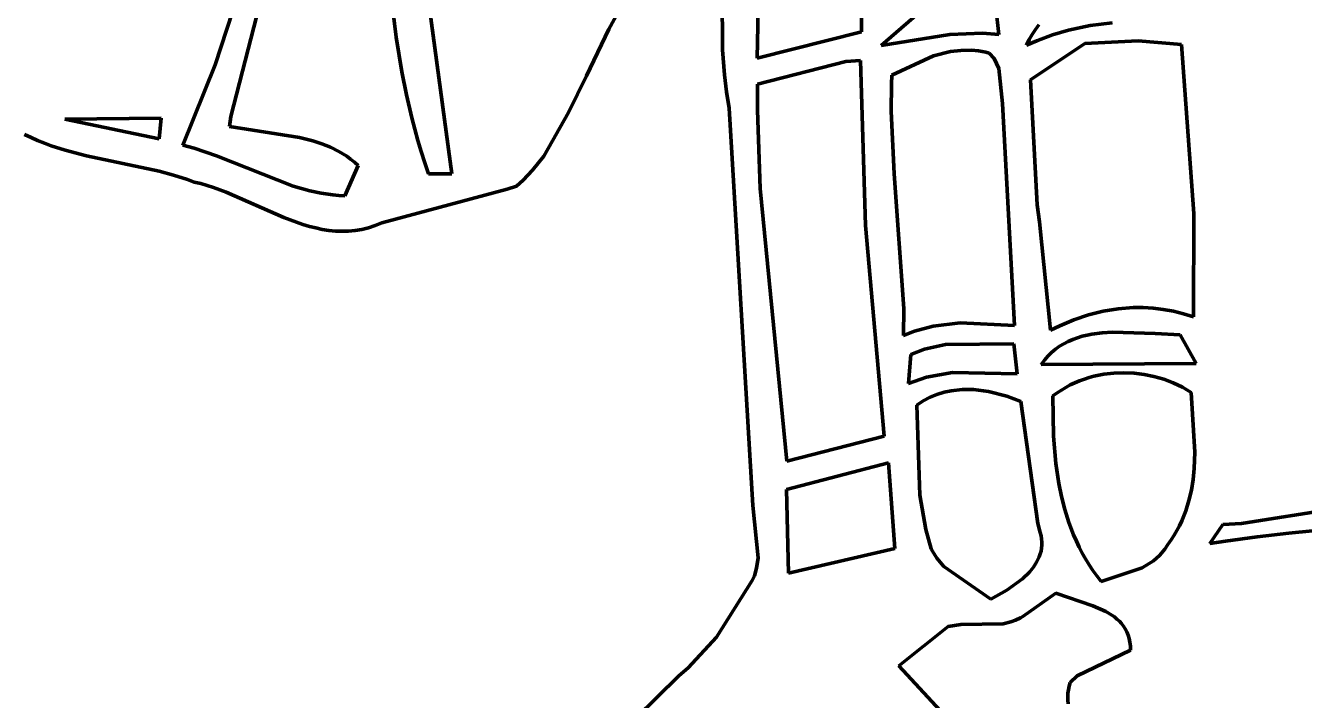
# Model space of a CAD drawing. Header units: millimetres. Extents: x 0 to 12.5, y 0 to 14.6.
# Drawn here: x 3.325 to 5.215, y 7.299 to 8.296 of the extents above; entities that cross this region are included whole.
import ezdxf

# ---------------------------------------------------------------- set-up
doc = ezdxf.new("R2010")
doc.units = ezdxf.units.MM
doc.layers.add('color#131313ff', color=7, linetype='CONTINUOUS', lineweight=100)
doc.layers.add('color#fcfcfcff', color=7, linetype='CONTINUOUS', lineweight=100)

msp = doc.modelspace()

# ---------------------------------------------------------------- linework, layer by layer
at = {"layer": 'color#131313ff'}
for p, q in [((3.6936, 8.5086), (3.6051, 8.2384)), ((4.3547, 8.2603), (4.3534, 8.4587)), ((4.5601, 8.2868), (4.5598, 8.3971)), ((3.6282, 8.1617), (3.6771, 8.3517)), ((4.2238, 8.3578), (4.1868, 8.2909)), ((4.4083, 8.357), (4.4059, 8.2481)), ((3.8644, 8.3478), (3.8729, 8.2791)), ((3.9549, 8.0773), (3.9183, 8.3491)), ((4.6594, 8.3272), (4.5894, 8.2668)), ((4.7632, 8.2829), (4.7587, 8.3227)), ((4.8221, 8.2972), (4.817, 8.2905)), ((4.866, 8.2894), (4.8979, 8.2963)), ((4.8979, 8.2963), (4.9303, 8.3005)), ((3.8729, 8.2791), (3.8813, 8.2279)), ((4.1868, 8.2909), (4.1541, 8.2218)), ((4.4059, 8.2481), (4.5601, 8.2868)), ((4.5894, 8.2668), (4.6907, 8.2832)), ((4.6907, 8.2832), (4.7388, 8.2852)), ((4.7388, 8.2852), (4.7632, 8.2829)), ((4.8078, 8.2756), (4.8038, 8.2672)), ((4.8122, 8.2833), (4.8078, 8.2756)), ((4.817, 8.2905), (4.8122, 8.2833)), ((4.8191, 8.2739), (4.8424, 8.2825)), ((4.8424, 8.2825), (4.866, 8.2894)), ((4.3577, 8.2233), (4.3547, 8.2603)), ((4.6917, 8.2579), (4.6666, 8.2516)), ((4.7071, 8.2597), (4.6917, 8.2579)), ((4.7227, 8.2598), (4.7071, 8.2597)), ((4.7331, 8.2589), (4.7227, 8.2598)), ((4.7437, 8.257), (4.7331, 8.2589)), ((4.7489, 8.2557), (4.7437, 8.257)), ((4.8038, 8.2672), (4.8191, 8.2739)), ((4.8902, 8.2698), (4.8099, 8.2161)), ((4.969, 8.2735), (4.8902, 8.2698)), ((5.0331, 8.2681), (4.969, 8.2735)), ((5.051, 8.0187), (5.0331, 8.2681)), ((3.6051, 8.2384), (3.5575, 8.1198)), ((4.537, 8.2432), (4.4065, 8.2097)), ((4.5587, 8.2447), (4.537, 8.2432)), ((4.5662, 8.0008), (4.5587, 8.2447)), ((4.6666, 8.2516), (4.6048, 8.2232)), ((4.7562, 8.2474), (4.7489, 8.2557)), ((4.763, 8.2329), (4.7562, 8.2474)), ((3.8813, 8.2279), (3.8881, 8.1939)), ((4.1541, 8.2218), (4.1275, 8.1676)), ((4.3607, 8.1986), (4.3577, 8.2233)), ((4.6048, 8.2232), (4.6043, 8.2099)), ((4.7684, 8.1811), (4.763, 8.2329)), ((4.4065, 8.2097), (4.4066, 8.1711)), ((4.6043, 8.2099), (4.6039, 8.17)), ((4.8099, 8.2161), (4.8196, 8.0316)), ((3.8881, 8.1939), (3.8958, 8.1602)), ((4.3647, 8.174), (4.3607, 8.1986)), ((4.786, 7.8529), (4.7684, 8.1811)), ((4.1275, 8.1676), (4.0907, 8.1034)), ((4.3995, 7.5872), (4.3647, 8.174)), ((4.4066, 8.1711), (4.4106, 8.0555)), ((4.6039, 8.17), (4.6085, 8.0772)), ((3.5253, 8.1593), (3.3834, 8.1579)), ((3.3834, 8.1579), (3.5225, 8.1287)), ((3.5225, 8.1287), (3.5253, 8.1593)), ((3.6266, 8.1472), (3.6282, 8.1617)), ((3.7297, 8.1308), (3.6266, 8.1472)), ((3.8958, 8.1602), (3.9048, 8.1267)), ((3.3332, 8.1307), (3.3236, 8.1355)), ((3.3429, 8.1263), (3.3332, 8.1307)), ((3.3529, 8.1223), (3.3429, 8.1263)), ((3.7498, 8.1258), (3.7297, 8.1308)), ((3.7629, 8.1216), (3.7498, 8.1258)), ((3.9048, 8.1267), (3.9097, 8.1101)), ((3.3629, 8.1186), (3.3529, 8.1223)), ((3.3835, 8.112), (3.3629, 8.1186)), ((3.4152, 8.1039), (3.3835, 8.112)), ((3.5575, 8.1198), (3.5742, 8.1153)), ((3.5742, 8.1153), (3.6071, 8.104)), ((3.7756, 8.1165), (3.7629, 8.1216)), ((3.7879, 8.1104), (3.7756, 8.1165)), ((3.7938, 8.1069), (3.7879, 8.1104)), ((3.7997, 8.1031), (3.7938, 8.1069)), ((3.9097, 8.1101), (3.9149, 8.0935)), ((3.5227, 8.0811), (3.4152, 8.1039)), ((3.6071, 8.104), (3.7203, 8.0592)), ((3.7967, 8.0448), (3.8164, 8.0897)), ((3.8054, 8.099), (3.7997, 8.1031)), ((3.811, 8.0945), (3.8054, 8.099)), ((3.8164, 8.0897), (3.811, 8.0945)), ((3.9149, 8.0935), (3.9205, 8.077)), ((4.0907, 8.1034), (4.0743, 8.0824)), ((3.5438, 8.0754), (3.5227, 8.0811)), ((3.5643, 8.0688), (3.5438, 8.0754)), ((3.5744, 8.065), (3.5643, 8.0688)), ((3.9205, 8.077), (3.9549, 8.0773)), ((4.0604, 8.0678), (4.0504, 8.0589)), ((4.0743, 8.0824), (4.0604, 8.0678)), ((4.6085, 8.0772), (4.6225, 7.8783)), ((3.5839, 8.0627), (3.5744, 8.065)), ((3.5934, 8.06), (3.5839, 8.0627)), ((3.6028, 8.0569), (3.5934, 8.06)), ((3.6217, 8.0499), (3.6028, 8.0569)), ((3.7065, 8.0128), (3.6217, 8.0499)), ((3.7203, 8.0592), (3.7451, 8.0521)), ((3.7451, 8.0521), (3.762, 8.0485)), ((4.0369, 8.0545), (3.8514, 8.005)), ((4.0504, 8.0589), (4.0369, 8.0545)), ((4.4106, 8.0555), (4.45, 7.6526)), ((3.762, 8.0485), (3.7792, 8.046)), ((3.7792, 8.046), (3.7879, 8.0452)), ((3.7879, 8.0452), (3.7967, 8.0448)), ((4.8196, 8.0316), (4.8231, 8.0061)), ((3.7255, 8.0056), (3.7065, 8.0128)), ((5.0506, 7.8659), (5.051, 8.0187)), ((3.735, 8.0025), (3.7255, 8.0056)), ((3.7445, 7.9996), (3.735, 8.0025)), ((3.7541, 7.9972), (3.7445, 7.9996)), ((3.7636, 7.9952), (3.7541, 7.9972)), ((3.7732, 7.9937), (3.7636, 7.9952)), ((3.7829, 7.9927), (3.7732, 7.9937)), ((3.7925, 7.9923), (3.7829, 7.9927)), ((3.8023, 7.9926), (3.7925, 7.9923)), ((3.812, 7.9935), (3.8023, 7.9926)), ((3.8218, 7.9952), (3.812, 7.9935)), ((3.8316, 7.9976), (3.8218, 7.9952)), ((3.8415, 8.0009), (3.8316, 7.9976)), ((3.8514, 8.005), (3.8415, 8.0009)), ((4.5937, 7.6895), (4.5662, 8.0008)), ((4.8231, 8.0061), (4.8394, 7.846)), ((4.9392, 7.8778), (4.9614, 7.8795)), ((4.9614, 7.8795), (4.9763, 7.8796)), ((4.9763, 7.8796), (4.9912, 7.8787)), ((4.9912, 7.8787), (5.0061, 7.8769)), ((4.6225, 7.8783), (4.6224, 7.8384)), ((4.8531, 7.8528), (4.874, 7.8617)), ((4.874, 7.8617), (4.8954, 7.8688)), ((4.8954, 7.8688), (4.9172, 7.8743)), ((4.9172, 7.8743), (4.9392, 7.8778)), ((5.0061, 7.8769), (5.021, 7.8742)), ((5.021, 7.8742), (5.0358, 7.8705)), ((5.0358, 7.8705), (5.0506, 7.8659)), ((4.6224, 7.8384), (4.6387, 7.8446)), ((4.6387, 7.8446), (4.6663, 7.8521)), ((4.6663, 7.8521), (4.7059, 7.8572)), ((4.7059, 7.8572), (4.786, 7.8529)), ((4.8394, 7.846), (4.8531, 7.8528)), ((4.9158, 7.8423), (4.9007, 7.8403)), ((4.9312, 7.8433), (4.9158, 7.8423)), ((4.9938, 7.8412), (4.9312, 7.8433)), ((5.0308, 7.8394), (4.9938, 7.8412)), ((4.6844, 7.8251), (4.6533, 7.818)), ((4.7854, 7.8262), (4.6844, 7.8251)), ((4.7901, 7.7816), (4.7854, 7.8262)), ((4.8529, 7.8224), (4.8469, 7.818)), ((4.8591, 7.8262), (4.8529, 7.8224)), ((4.8656, 7.8295), (4.8591, 7.8262)), ((4.8723, 7.8325), (4.8656, 7.8295)), ((4.8791, 7.835), (4.8723, 7.8325)), ((4.8862, 7.8371), (4.8791, 7.835)), ((4.8934, 7.8389), (4.8862, 7.8371)), ((4.9007, 7.8403), (4.8934, 7.8389)), ((5.0544, 7.7969), (5.0308, 7.8394)), ((4.6332, 7.8104), (4.6295, 7.7676)), ((4.6533, 7.818), (4.6332, 7.8104)), ((4.8357, 7.8078), (4.8305, 7.8019)), ((4.8411, 7.8132), (4.8357, 7.8078)), ((4.8469, 7.818), (4.8411, 7.8132)), ((4.8305, 7.8019), (4.8257, 7.7954)), ((4.8257, 7.7954), (5.0544, 7.7969)), ((4.6295, 7.7676), (4.6563, 7.7766)), ((4.6563, 7.7766), (4.6948, 7.7836)), ((4.6948, 7.7836), (4.7901, 7.7816)), ((4.8755, 7.7684), (4.8687, 7.7652)), ((4.8824, 7.7713), (4.8755, 7.7684)), ((4.8894, 7.7739), (4.8824, 7.7713)), ((4.8965, 7.7762), (4.8894, 7.7739)), ((4.9036, 7.7781), (4.8965, 7.7762)), ((4.9109, 7.7798), (4.9036, 7.7781)), ((4.9182, 7.7811), (4.9109, 7.7798)), ((4.933, 7.7829), (4.9182, 7.7811)), ((4.9479, 7.7834), (4.933, 7.7829)), ((4.9628, 7.7827), (4.9479, 7.7834)), ((4.9776, 7.7809), (4.9628, 7.7827)), ((4.9922, 7.7778), (4.9776, 7.7809)), ((5.0066, 7.7736), (4.9922, 7.7778)), ((5.0207, 7.7683), (5.0066, 7.7736)), ((5.0343, 7.7618), (5.0207, 7.7683)), ((4.6614, 7.7471), (4.6515, 7.7418)), ((4.6716, 7.7513), (4.6614, 7.7471)), ((4.6821, 7.7545), (4.6716, 7.7513)), ((4.6927, 7.7568), (4.6821, 7.7545)), ((4.7091, 7.7585), (4.6927, 7.7568)), ((4.7256, 7.7585), (4.7091, 7.7585)), ((4.7476, 7.7558), (4.7256, 7.7585)), ((4.7747, 7.7488), (4.7476, 7.7558)), ((4.7954, 7.7407), (4.7747, 7.7488)), ((4.8492, 7.7535), (4.843, 7.749)), ((4.843, 7.749), (4.8439, 7.6894)), ((4.8556, 7.7577), (4.8492, 7.7535)), ((4.8621, 7.7616), (4.8556, 7.7577)), ((4.8687, 7.7652), (4.8621, 7.7616)), ((5.0474, 7.7543), (5.0343, 7.7618)), ((5.0528, 7.6659), (5.0474, 7.7543)), ((4.6515, 7.7418), (4.6419, 7.7355)), ((4.6419, 7.7355), (4.6463, 7.6026)), ((4.8208, 7.5605), (4.7954, 7.7407)), ((4.45, 7.6526), (4.5937, 7.6895)), ((4.8439, 7.6894), (4.8473, 7.6494)), ((5.0517, 7.6417), (5.0528, 7.6659)), ((4.6002, 7.65), (4.4492, 7.6107)), ((4.6095, 7.5236), (4.6002, 7.65)), ((4.8473, 7.6494), (4.8517, 7.6198)), ((5.0501, 7.6257), (5.0517, 7.6417)), ((4.8517, 7.6198), (4.8557, 7.6003)), ((5.0475, 7.61), (5.0501, 7.6257)), ((4.4492, 7.6107), (4.4521, 7.487)), ((4.6463, 7.6026), (4.6551, 7.5517)), ((4.8557, 7.6003), (4.8606, 7.581)), ((5.044, 7.5945), (5.0475, 7.61)), ((4.4073, 7.5096), (4.3995, 7.5872)), ((4.8606, 7.581), (4.8666, 7.5621)), ((5.0365, 7.5719), (5.0393, 7.5793)), ((5.0393, 7.5793), (5.044, 7.5945)), ((5.259, 7.5824), (5.1218, 7.5606)), ((4.8243, 7.5474), (4.8208, 7.5605)), ((4.8666, 7.5621), (4.8736, 7.5436)), ((5.03, 7.5573), (5.0334, 7.5645)), ((5.0334, 7.5645), (5.0365, 7.5719)), ((5.0941, 7.5591), (5.0748, 7.5308)), ((5.1218, 7.5606), (5.0941, 7.5591)), ((4.6551, 7.5517), (4.6632, 7.5232)), ((4.8255, 7.5425), (4.8243, 7.5474)), ((4.8263, 7.5378), (4.8255, 7.5425)), ((4.8736, 7.5436), (4.8776, 7.5345)), ((5.0175, 7.5364), (5.0221, 7.5432)), ((5.0221, 7.5432), (5.0262, 7.5502)), ((5.0262, 7.5502), (5.03, 7.5573)), ((5.0981, 7.5345), (5.1446, 7.5409)), ((5.1446, 7.5409), (5.1913, 7.5464)), ((5.1913, 7.5464), (5.2614, 7.553)), ((4.4521, 7.487), (4.6095, 7.5236)), ((4.6632, 7.5232), (4.665, 7.5195)), ((4.8242, 7.5156), (4.8254, 7.5198)), ((4.8254, 7.5198), (4.8262, 7.5242)), ((4.8262, 7.5242), (4.8266, 7.5286)), ((4.8266, 7.5331), (4.8263, 7.5378)), ((4.8266, 7.5286), (4.8266, 7.5331)), ((4.8776, 7.5345), (4.8819, 7.5256)), ((4.8819, 7.5256), (4.8864, 7.5168)), ((5.0005, 7.5134), (5.0082, 7.5227)), ((5.0082, 7.5227), (5.0126, 7.5297)), ((5.0126, 7.5297), (5.0175, 7.5364)), ((5.0748, 7.5308), (5.0981, 7.5345)), ((4.4052, 7.4945), (4.4073, 7.5096)), ((4.665, 7.5195), (4.6715, 7.5092)), ((4.6715, 7.5092), (4.6819, 7.4972)), ((4.8141, 7.496), (4.8189, 7.5035)), ((4.8189, 7.5035), (4.8228, 7.5115)), ((4.8228, 7.5115), (4.8242, 7.5156)), ((4.8864, 7.5168), (4.8913, 7.5081)), ((4.8913, 7.5081), (4.8966, 7.4996)), ((4.975, 7.4952), (4.9917, 7.5056)), ((4.9917, 7.5056), (5.0005, 7.5134)), ((4.3986, 7.4761), (4.4019, 7.4833)), ((4.4019, 7.4833), (4.4052, 7.4945)), ((4.6819, 7.4972), (4.7514, 7.4487)), ((4.7982, 7.4789), (4.8083, 7.4888)), ((4.8083, 7.4888), (4.8141, 7.496)), ((4.8966, 7.4996), (4.9021, 7.4912)), ((4.9021, 7.4912), (4.908, 7.483)), ((4.908, 7.483), (4.9143, 7.475)), ((4.9143, 7.475), (4.975, 7.4952)), ((4.3461, 7.3927), (4.3986, 7.4761)), ((4.775, 7.4619), (4.7982, 7.4789)), ((4.7514, 7.4487), (4.775, 7.4619)), ((4.8475, 7.4578), (4.7983, 7.4233)), ((4.9021, 7.4389), (4.8475, 7.4578)), ((4.9212, 7.4304), (4.9021, 7.4389)), ((4.9298, 7.4253), (4.9212, 7.4304)), ((4.9338, 7.4225), (4.9298, 7.4253)), ((4.688, 7.4082), (4.6155, 7.3503)), ((4.7071, 7.4111), (4.688, 7.4082)), ((4.7695, 7.4124), (4.7071, 7.4111)), ((4.7806, 7.415), (4.7695, 7.4124)), ((4.7878, 7.4176), (4.7806, 7.415)), ((4.7949, 7.4212), (4.7878, 7.4176)), ((4.7983, 7.4233), (4.7949, 7.4212)), ((4.9375, 7.4194), (4.9338, 7.4225)), ((4.9411, 7.4161), (4.9375, 7.4194)), ((4.9443, 7.4126), (4.9411, 7.4161)), ((4.9472, 7.4088), (4.9443, 7.4126)), ((4.9499, 7.4047), (4.9472, 7.4088)), ((4.3043, 7.3475), (4.3461, 7.3927)), ((4.9521, 7.4003), (4.9499, 7.4047)), ((4.9541, 7.3956), (4.9521, 7.4003)), ((4.9556, 7.3906), (4.9541, 7.3956)), ((4.9567, 7.3852), (4.9556, 7.3906)), ((4.8786, 7.3353), (4.9577, 7.3732)), ((4.9574, 7.3794), (4.9567, 7.3852)), ((4.9577, 7.3732), (4.9574, 7.3794)), ((4.6155, 7.3503), (4.7316, 7.2245)), ((4.2258, 7.2718), (4.2903, 7.3353)), ((4.2903, 7.3353), (4.3043, 7.3475)), ((4.8683, 7.3257), (4.8786, 7.3353)), ((4.8652, 7.3096), (4.8658, 7.3149)), ((4.8658, 7.3149), (4.8668, 7.3203)), ((4.8668, 7.3203), (4.8683, 7.3257)), ((4.8649, 7.3044), (4.8652, 7.3096)), ((4.8651, 7.2993), (4.8649, 7.3044)), ((4.8655, 7.2942), (4.8651, 7.2993))]:
    msp.add_line(p, q, dxfattribs=at)
at = {"layer": 'color#fcfcfcff'}
for p, q in [((3.6051, 8.2384), (3.6936, 8.5086)), ((4.3534, 8.4587), (4.3547, 8.2603)), ((4.5598, 8.3971), (4.5601, 8.2868)), ((3.6771, 8.3517), (3.6282, 8.1617)), ((4.1868, 8.2909), (4.2238, 8.3578)), ((4.4059, 8.2481), (4.4083, 8.357)), ((3.8729, 8.2791), (3.8644, 8.3478)), ((3.9183, 8.3491), (3.9549, 8.0773)), ((4.5894, 8.2668), (4.6594, 8.3272)), ((4.7587, 8.3227), (4.7632, 8.2829)), ((4.817, 8.2905), (4.8221, 8.2972)), ((4.8979, 8.2963), (4.866, 8.2894)), ((4.9303, 8.3005), (4.8979, 8.2963)), ((3.8813, 8.2279), (3.8729, 8.2791)), ((4.1541, 8.2218), (4.1868, 8.2909)), ((4.5601, 8.2868), (4.4059, 8.2481)), ((4.6907, 8.2832), (4.5894, 8.2668)), ((4.7388, 8.2852), (4.6907, 8.2832)), ((4.7632, 8.2829), (4.7388, 8.2852)), ((4.8038, 8.2672), (4.8078, 8.2756)), ((4.8078, 8.2756), (4.8122, 8.2833)), ((4.8122, 8.2833), (4.817, 8.2905)), ((4.8424, 8.2825), (4.8191, 8.2739)), ((4.866, 8.2894), (4.8424, 8.2825)), ((4.3547, 8.2603), (4.3577, 8.2233)), ((4.6666, 8.2516), (4.6917, 8.2579)), ((4.6917, 8.2579), (4.7071, 8.2597)), ((4.7071, 8.2597), (4.7227, 8.2598)), ((4.7227, 8.2598), (4.7331, 8.2589)), ((4.7331, 8.2589), (4.7437, 8.257)), ((4.7437, 8.257), (4.7489, 8.2557)), ((4.8191, 8.2739), (4.8038, 8.2672)), ((4.8099, 8.2161), (4.8902, 8.2698)), ((4.8902, 8.2698), (4.969, 8.2735)), ((4.969, 8.2735), (5.0331, 8.2681)), ((5.0331, 8.2681), (5.051, 8.0187)), ((3.5575, 8.1198), (3.6051, 8.2384)), ((4.4065, 8.2097), (4.537, 8.2432)), ((4.537, 8.2432), (4.5587, 8.2447)), ((4.5587, 8.2447), (4.5662, 8.0008)), ((4.6048, 8.2232), (4.6666, 8.2516)), ((4.7489, 8.2557), (4.7562, 8.2474)), ((4.7562, 8.2474), (4.763, 8.2329)), ((3.8881, 8.1939), (3.8813, 8.2279)), ((4.1275, 8.1676), (4.1541, 8.2218)), ((4.3577, 8.2233), (4.3607, 8.1986)), ((4.6043, 8.2099), (4.6048, 8.2232)), ((4.763, 8.2329), (4.7684, 8.1811)), ((4.4066, 8.1711), (4.4065, 8.2097)), ((4.6039, 8.17), (4.6043, 8.2099)), ((4.8196, 8.0316), (4.8099, 8.2161)), ((3.8958, 8.1602), (3.8881, 8.1939)), ((4.3607, 8.1986), (4.3647, 8.174)), ((4.7684, 8.1811), (4.786, 7.8529)), ((4.0907, 8.1034), (4.1275, 8.1676)), ((4.3647, 8.174), (4.3995, 7.5872)), ((4.4106, 8.0555), (4.4066, 8.1711)), ((4.6085, 8.0772), (4.6039, 8.17)), ((3.3834, 8.1579), (3.5253, 8.1593)), ((3.5225, 8.1287), (3.3834, 8.1579)), ((3.5253, 8.1593), (3.5225, 8.1287)), ((3.6282, 8.1617), (3.6266, 8.1472)), ((3.6266, 8.1472), (3.7297, 8.1308)), ((3.9048, 8.1267), (3.8958, 8.1602)), ((3.3236, 8.1355), (3.3332, 8.1307)), ((3.3332, 8.1307), (3.3429, 8.1263)), ((3.3429, 8.1263), (3.3529, 8.1223)), ((3.7297, 8.1308), (3.7498, 8.1258)), ((3.7498, 8.1258), (3.7629, 8.1216)), ((3.9097, 8.1101), (3.9048, 8.1267)), ((3.3529, 8.1223), (3.3629, 8.1186)), ((3.3629, 8.1186), (3.3835, 8.112)), ((3.3835, 8.112), (3.4152, 8.1039)), ((3.5742, 8.1153), (3.5575, 8.1198)), ((3.6071, 8.104), (3.5742, 8.1153)), ((3.7629, 8.1216), (3.7756, 8.1165)), ((3.7756, 8.1165), (3.7879, 8.1104)), ((3.7879, 8.1104), (3.7938, 8.1069)), ((3.7938, 8.1069), (3.7997, 8.1031)), ((3.9149, 8.0935), (3.9097, 8.1101)), ((3.4152, 8.1039), (3.5227, 8.0811)), ((3.7203, 8.0592), (3.6071, 8.104)), ((3.8164, 8.0897), (3.7967, 8.0448)), ((3.7997, 8.1031), (3.8054, 8.099)), ((3.8054, 8.099), (3.811, 8.0945)), ((3.811, 8.0945), (3.8164, 8.0897)), ((3.9205, 8.077), (3.9149, 8.0935)), ((4.0743, 8.0824), (4.0907, 8.1034)), ((3.5227, 8.0811), (3.5438, 8.0754)), ((3.5438, 8.0754), (3.5643, 8.0688)), ((3.5643, 8.0688), (3.5744, 8.065)), ((3.9549, 8.0773), (3.9205, 8.077)), ((4.0504, 8.0589), (4.0604, 8.0678)), ((4.0604, 8.0678), (4.0743, 8.0824)), ((4.6225, 7.8783), (4.6085, 8.0772)), ((3.5744, 8.065), (3.5839, 8.0627)), ((3.5839, 8.0627), (3.5934, 8.06)), ((3.5934, 8.06), (3.6028, 8.0569)), ((3.6028, 8.0569), (3.6217, 8.0499)), ((3.6217, 8.0499), (3.7065, 8.0128)), ((3.7451, 8.0521), (3.7203, 8.0592)), ((3.762, 8.0485), (3.7451, 8.0521)), ((3.8514, 8.005), (4.0369, 8.0545)), ((4.0369, 8.0545), (4.0504, 8.0589)), ((4.45, 7.6526), (4.4106, 8.0555)), ((3.7792, 8.046), (3.762, 8.0485)), ((3.7879, 8.0452), (3.7792, 8.046)), ((3.7967, 8.0448), (3.7879, 8.0452)), ((4.8231, 8.0061), (4.8196, 8.0316)), ((3.7065, 8.0128), (3.7255, 8.0056)), ((5.051, 8.0187), (5.0506, 7.8659)), ((3.7255, 8.0056), (3.735, 8.0025)), ((3.735, 8.0025), (3.7445, 7.9996)), ((3.7445, 7.9996), (3.7541, 7.9972)), ((3.7541, 7.9972), (3.7636, 7.9952)), ((3.7636, 7.9952), (3.7732, 7.9937)), ((3.7732, 7.9937), (3.7829, 7.9927)), ((3.7829, 7.9927), (3.7925, 7.9923)), ((3.7925, 7.9923), (3.8023, 7.9926)), ((3.8023, 7.9926), (3.812, 7.9935)), ((3.812, 7.9935), (3.8218, 7.9952)), ((3.8218, 7.9952), (3.8316, 7.9976)), ((3.8316, 7.9976), (3.8415, 8.0009)), ((3.8415, 8.0009), (3.8514, 8.005)), ((4.5662, 8.0008), (4.5937, 7.6895)), ((4.8394, 7.846), (4.8231, 8.0061)), ((4.9614, 7.8795), (4.9392, 7.8778)), ((4.9763, 7.8796), (4.9614, 7.8795)), ((4.9912, 7.8787), (4.9763, 7.8796)), ((5.0061, 7.8769), (4.9912, 7.8787)), ((4.6224, 7.8384), (4.6225, 7.8783)), ((4.874, 7.8617), (4.8531, 7.8528)), ((4.8954, 7.8688), (4.874, 7.8617)), ((4.9172, 7.8743), (4.8954, 7.8688)), ((4.9392, 7.8778), (4.9172, 7.8743)), ((5.021, 7.8742), (5.0061, 7.8769)), ((5.0358, 7.8705), (5.021, 7.8742)), ((5.0506, 7.8659), (5.0358, 7.8705)), ((4.6387, 7.8446), (4.6224, 7.8384)), ((4.6663, 7.8521), (4.6387, 7.8446)), ((4.7059, 7.8572), (4.6663, 7.8521)), ((4.786, 7.8529), (4.7059, 7.8572)), ((4.8531, 7.8528), (4.8394, 7.846)), ((4.9007, 7.8403), (4.9158, 7.8423)), ((4.9158, 7.8423), (4.9312, 7.8433)), ((4.9312, 7.8433), (4.9938, 7.8412)), ((4.9938, 7.8412), (5.0308, 7.8394)), ((4.6533, 7.818), (4.6844, 7.8251)), ((4.6844, 7.8251), (4.7854, 7.8262)), ((4.7854, 7.8262), (4.7901, 7.7816)), ((4.8469, 7.818), (4.8529, 7.8224)), ((4.8529, 7.8224), (4.8591, 7.8262)), ((4.8591, 7.8262), (4.8656, 7.8295)), ((4.8656, 7.8295), (4.8723, 7.8325)), ((4.8723, 7.8325), (4.8791, 7.835)), ((4.8791, 7.835), (4.8862, 7.8371)), ((4.8862, 7.8371), (4.8934, 7.8389)), ((4.8934, 7.8389), (4.9007, 7.8403)), ((5.0308, 7.8394), (5.0544, 7.7969)), ((4.6295, 7.7676), (4.6332, 7.8104)), ((4.6332, 7.8104), (4.6533, 7.818)), ((4.8305, 7.8019), (4.8357, 7.8078)), ((4.8357, 7.8078), (4.8411, 7.8132)), ((4.8411, 7.8132), (4.8469, 7.818)), ((4.8257, 7.7954), (4.8305, 7.8019)), ((5.0544, 7.7969), (4.8257, 7.7954)), ((4.6563, 7.7766), (4.6295, 7.7676)), ((4.6948, 7.7836), (4.6563, 7.7766)), ((4.7901, 7.7816), (4.6948, 7.7836)), ((4.8687, 7.7652), (4.8755, 7.7684)), ((4.8755, 7.7684), (4.8824, 7.7713)), ((4.8824, 7.7713), (4.8894, 7.7739)), ((4.8894, 7.7739), (4.8965, 7.7762)), ((4.8965, 7.7762), (4.9036, 7.7781)), ((4.9036, 7.7781), (4.9109, 7.7798)), ((4.9109, 7.7798), (4.9182, 7.7811)), ((4.9182, 7.7811), (4.933, 7.7829)), ((4.933, 7.7829), (4.9479, 7.7834)), ((4.9479, 7.7834), (4.9628, 7.7827)), ((4.9628, 7.7827), (4.9776, 7.7809)), ((4.9776, 7.7809), (4.9922, 7.7778)), ((4.9922, 7.7778), (5.0066, 7.7736)), ((5.0066, 7.7736), (5.0207, 7.7683)), ((5.0207, 7.7683), (5.0343, 7.7618)), ((4.6515, 7.7418), (4.6614, 7.7471)), ((4.6614, 7.7471), (4.6716, 7.7513)), ((4.6716, 7.7513), (4.6821, 7.7545)), ((4.6821, 7.7545), (4.6927, 7.7568)), ((4.6927, 7.7568), (4.7091, 7.7585)), ((4.7091, 7.7585), (4.7256, 7.7585)), ((4.7256, 7.7585), (4.7476, 7.7558)), ((4.7476, 7.7558), (4.7747, 7.7488)), ((4.7747, 7.7488), (4.7954, 7.7407)), ((4.843, 7.749), (4.8492, 7.7535)), ((4.8439, 7.6894), (4.843, 7.749)), ((4.8492, 7.7535), (4.8556, 7.7577)), ((4.8556, 7.7577), (4.8621, 7.7616)), ((4.8621, 7.7616), (4.8687, 7.7652)), ((5.0343, 7.7618), (5.0474, 7.7543)), ((5.0474, 7.7543), (5.0528, 7.6659)), ((4.6419, 7.7355), (4.6515, 7.7418)), ((4.6463, 7.6026), (4.6419, 7.7355)), ((4.7954, 7.7407), (4.8208, 7.5605)), ((4.5937, 7.6895), (4.45, 7.6526)), ((4.8473, 7.6494), (4.8439, 7.6894)), ((5.0528, 7.6659), (5.0517, 7.6417)), ((4.4492, 7.6107), (4.6002, 7.65)), ((4.6002, 7.65), (4.6095, 7.5236)), ((4.8517, 7.6198), (4.8473, 7.6494)), ((5.0517, 7.6417), (5.0501, 7.6257)), ((4.8557, 7.6003), (4.8517, 7.6198)), ((5.0501, 7.6257), (5.0475, 7.61)), ((4.4521, 7.487), (4.4492, 7.6107)), ((4.6551, 7.5517), (4.6463, 7.6026)), ((4.8606, 7.581), (4.8557, 7.6003)), ((5.0475, 7.61), (5.044, 7.5945)), ((4.3995, 7.5872), (4.4073, 7.5096)), ((4.8666, 7.5621), (4.8606, 7.581)), ((5.0393, 7.5793), (5.0365, 7.5719)), ((5.044, 7.5945), (5.0393, 7.5793)), ((5.1218, 7.5606), (5.259, 7.5824)), ((4.8208, 7.5605), (4.8243, 7.5474)), ((4.8736, 7.5436), (4.8666, 7.5621)), ((5.0334, 7.5645), (5.03, 7.5573)), ((5.0365, 7.5719), (5.0334, 7.5645)), ((5.0748, 7.5308), (5.0941, 7.5591)), ((5.0941, 7.5591), (5.1218, 7.5606)), ((4.6632, 7.5232), (4.6551, 7.5517)), ((4.8243, 7.5474), (4.8255, 7.5425)), ((4.8255, 7.5425), (4.8263, 7.5378)), ((4.8776, 7.5345), (4.8736, 7.5436)), ((5.0221, 7.5432), (5.0175, 7.5364)), ((5.0262, 7.5502), (5.0221, 7.5432)), ((5.03, 7.5573), (5.0262, 7.5502)), ((5.1446, 7.5409), (5.0981, 7.5345)), ((5.1913, 7.5464), (5.1446, 7.5409)), ((5.2614, 7.553), (5.1913, 7.5464)), ((4.6095, 7.5236), (4.4521, 7.487)), ((4.665, 7.5195), (4.6632, 7.5232)), ((4.8254, 7.5198), (4.8242, 7.5156)), ((4.8262, 7.5242), (4.8254, 7.5198)), ((4.8266, 7.5286), (4.8262, 7.5242)), ((4.8263, 7.5378), (4.8266, 7.5331)), ((4.8266, 7.5331), (4.8266, 7.5286)), ((4.8819, 7.5256), (4.8776, 7.5345)), ((4.8864, 7.5168), (4.8819, 7.5256)), ((5.0082, 7.5227), (5.0005, 7.5134)), ((5.0126, 7.5297), (5.0082, 7.5227)), ((5.0175, 7.5364), (5.0126, 7.5297)), ((5.0981, 7.5345), (5.0748, 7.5308)), ((4.4073, 7.5096), (4.4052, 7.4945)), ((4.6715, 7.5092), (4.665, 7.5195)), ((4.6819, 7.4972), (4.6715, 7.5092)), ((4.8189, 7.5035), (4.8141, 7.496)), ((4.8228, 7.5115), (4.8189, 7.5035)), ((4.8242, 7.5156), (4.8228, 7.5115)), ((4.8913, 7.5081), (4.8864, 7.5168)), ((4.8966, 7.4996), (4.8913, 7.5081)), ((4.9917, 7.5056), (4.975, 7.4952)), ((5.0005, 7.5134), (4.9917, 7.5056)), ((4.4019, 7.4833), (4.3986, 7.4761)), ((4.4052, 7.4945), (4.4019, 7.4833)), ((4.7514, 7.4487), (4.6819, 7.4972)), ((4.8083, 7.4888), (4.7982, 7.4789)), ((4.8141, 7.496), (4.8083, 7.4888)), ((4.9021, 7.4912), (4.8966, 7.4996)), ((4.908, 7.483), (4.9021, 7.4912)), ((4.9143, 7.475), (4.908, 7.483)), ((4.975, 7.4952), (4.9143, 7.475)), ((4.3986, 7.4761), (4.3461, 7.3927)), ((4.7982, 7.4789), (4.775, 7.4619)), ((4.775, 7.4619), (4.7514, 7.4487)), ((4.7983, 7.4233), (4.8475, 7.4578)), ((4.8475, 7.4578), (4.9021, 7.4389)), ((4.9021, 7.4389), (4.9212, 7.4304)), ((4.9212, 7.4304), (4.9298, 7.4253)), ((4.9298, 7.4253), (4.9338, 7.4225)), ((4.6155, 7.3503), (4.688, 7.4082)), ((4.688, 7.4082), (4.7071, 7.4111)), ((4.7071, 7.4111), (4.7695, 7.4124)), ((4.7695, 7.4124), (4.7806, 7.415)), ((4.7806, 7.415), (4.7878, 7.4176)), ((4.7878, 7.4176), (4.7949, 7.4212)), ((4.7949, 7.4212), (4.7983, 7.4233)), ((4.9338, 7.4225), (4.9375, 7.4194)), ((4.9375, 7.4194), (4.9411, 7.4161)), ((4.9411, 7.4161), (4.9443, 7.4126)), ((4.9443, 7.4126), (4.9472, 7.4088)), ((4.9472, 7.4088), (4.9499, 7.4047)), ((4.3461, 7.3927), (4.3043, 7.3475)), ((4.9499, 7.4047), (4.9521, 7.4003)), ((4.9521, 7.4003), (4.9541, 7.3956)), ((4.9541, 7.3956), (4.9556, 7.3906)), ((4.9556, 7.3906), (4.9567, 7.3852)), ((4.9577, 7.3732), (4.8786, 7.3353)), ((4.9567, 7.3852), (4.9574, 7.3794)), ((4.9574, 7.3794), (4.9577, 7.3732)), ((4.7316, 7.2245), (4.6155, 7.3503)), ((4.2903, 7.3353), (4.2258, 7.2718)), ((4.3043, 7.3475), (4.2903, 7.3353)), ((4.8786, 7.3353), (4.8683, 7.3257)), ((4.8658, 7.3149), (4.8652, 7.3096)), ((4.8668, 7.3203), (4.8658, 7.3149)), ((4.8683, 7.3257), (4.8668, 7.3203)), ((4.8652, 7.3096), (4.8649, 7.3044)), ((4.8649, 7.3044), (4.8651, 7.2993)), ((4.8651, 7.2993), (4.8655, 7.2942))]:
    msp.add_line(p, q, dxfattribs=at)

doc.saveas('drawing.dxf')
